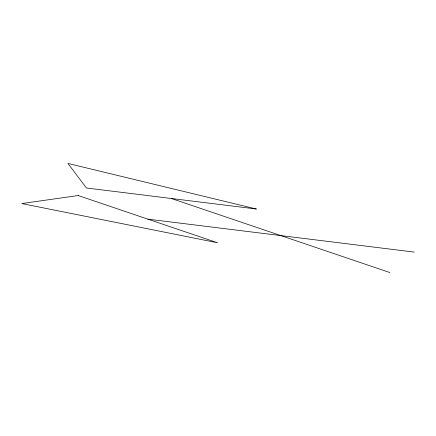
<?xml version="1.0" encoding="UTF-8"?>
<svg xmlns="http://www.w3.org/2000/svg" width="436" height="436" viewBox="0 0 436 436"><rect width="100%" height="100%" fill="white"/><g stroke="black" fill="none" stroke-linecap="round" stroke-linejoin="round"><path stroke-width="0.65" d="M147.88 219.155L414.2 252.09M171.381 198.5L389.898 272.565M78.18 195.53L21.8 203.563L217.586 242.781L78.18 195.53M256.324 209.002L86.432 187.992L67.923 163.435L256.324 209.002"/></g></svg>
